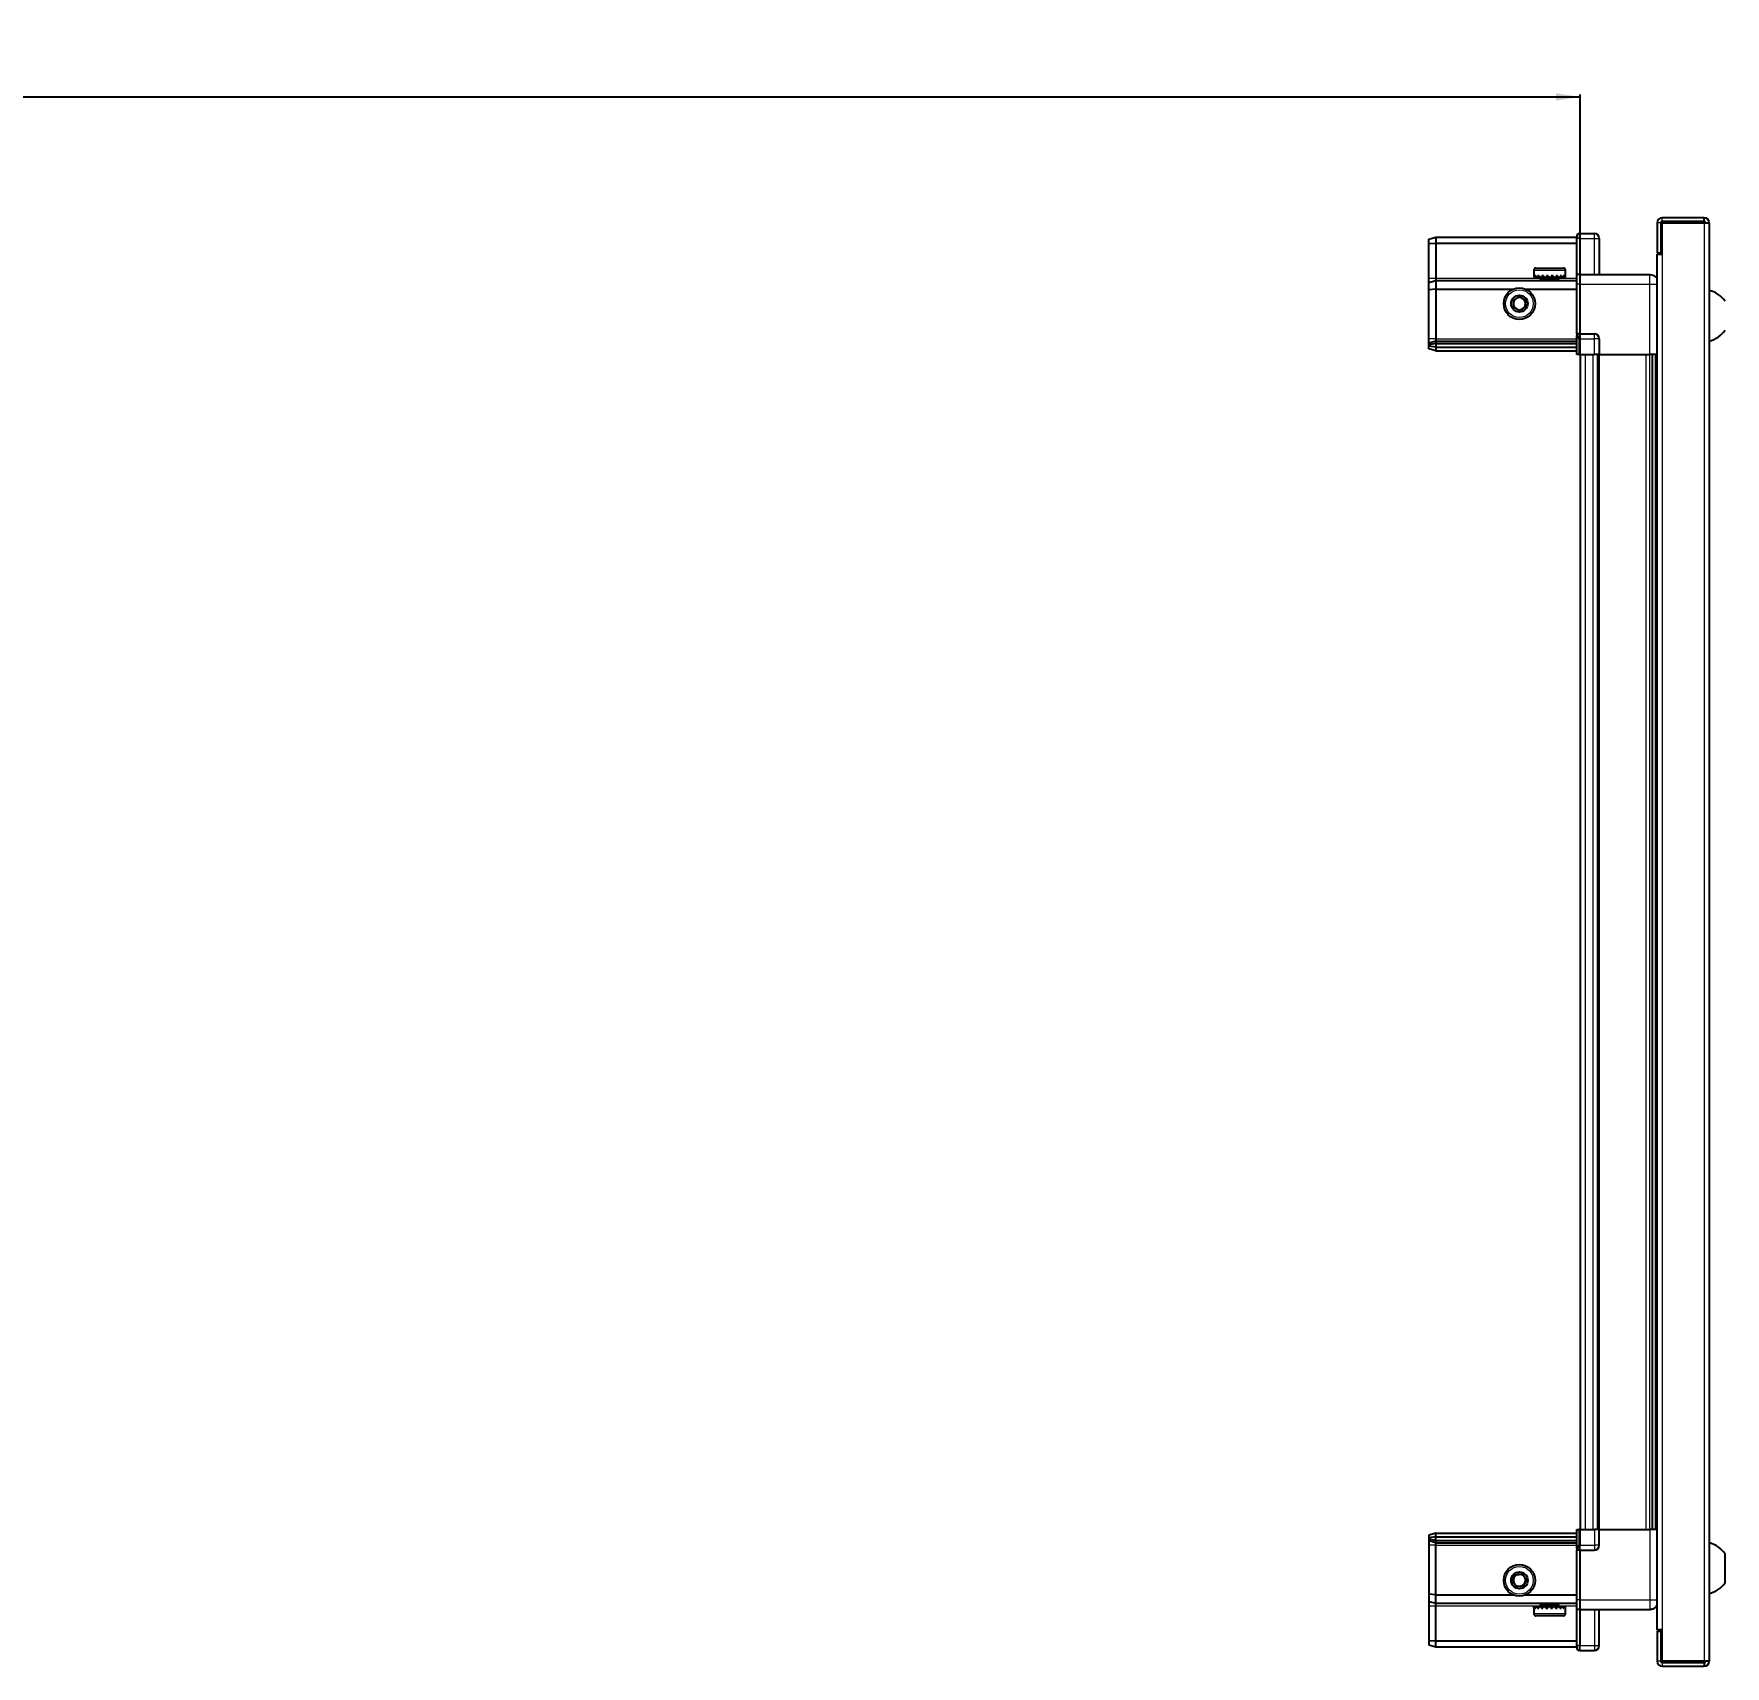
# Model space of a CAD drawing. Header units: millimetres. Extents: x 1021 to 3854, y -887 to 1579.
# Drawn here: x 2556 to 3255, y 843 to 1518 of the extents above; entities that cross this region are included whole.
import ezdxf

# ---------------------------------------------------------------- set-up
doc = ezdxf.new("R2010")
doc.units = ezdxf.units.MM
doc.layers.add('FORMAT', color=7, linetype='Continuous')
doc.styles.add('SLDTEXTSTYLE0', font='TXT', dxfattribs={"width": 0.75})
doc.dimstyles.new('SLDDIMSTYLE0', dxfattribs={"dimtxt": 20, "dimasz": 10, "dimexe": 0, "dimexo": 0.0625, "dimgap": 5, "dimtad": 2, "dimdec": 1, "dimrnd": 1e-09, "dimzin": 12, "dimdsep": 46, "dimtxsty": 'SLDTEXTSTYLE0', "dimsah": 1, "dimcen": 0.09, "dimadec": 0, "dimazin": 3, "dimtfac": 1, "dimtofl": 0, "dimtmove": 0, "dimatfit": 3, "dimfxl": 0, "dimfrac": 2, "dimtolj": 1, "dimtzin": 12, "dimarcsym": 0})

# ---------------------------------------------------------------- blocks, each defined once
blk = doc.blocks.new('_D_4')
at = {"layer": 'FORMAT'}
for p, q in [((1695.13, 1385.67), (1695.13, 1493.16)), ((1695.13, 1492.16), (3195.13, 1492.16)), ((3195.13, 1385.67), (3195.13, 1493.16))]:
    blk.add_line(p, q, dxfattribs=at)
for points in [[(1695.13, 1492.16), (1705.13, 1490.63), (1705.13, 1493.7)], [(3195.13, 1492.16), (3185.13, 1493.7), (3185.13, 1490.63)]]:
    blk.add_solid(points, dxfattribs=at)
at = {"layer": 'FORMAT', "insert": (2415.58, 1517.95), "char_height": 20, "attachment_point": 1, "style": 'SLDTEXTSTYLE0'}
blk.add_mtext('1500', dxfattribs=at)

msp = doc.modelspace()

# ---------------------------------------------------------------- linework, layer by layer
at = {"color": 7, "linetype": 'Continuous', "lineweight": 25}
for p, q in [((3246.38, 1442.16), (3229.08, 1442.16)), ((3246.38, 1440.66), (3246.38, 1442.16)), ((3132.48, 1433.36), (3135.48, 1434.16)), ((3135.48, 1434.16), (3135.48, 1431.66)), ((3135.48, 1434.16), (3193.78, 1434.16)), ((3194.65, 1435.66), (3193.78, 1435.16)), ((3194.65, 1435.66), (3193.78, 1435.16)), ((3193.78, 1435.16), (3193.78, 1433.66)), ((3194.98, 1435.66), (3194.65, 1435.66)), ((3194.98, 1435.66), (3194.65, 1435.66)), ((3194.98, 1435.66), (3194.98, 1435.66)), ((3194.98, 1433.66), (3194.98, 1435.66)), ((3194.98, 1435.66), (3200.98, 1435.66)), ((3226.98, 1440.06), (3226.98, 1427.66)), ((3228.48, 1440.06), (3228.48, 1427.66)), ((3228.98, 1427.16), (3228.98, 1440.06)), ((3228.98, 1440.06), (3246.38, 1440.06)), ((3246.38, 1440.66), (3229.08, 1440.66)), ((3246.38, 1440.06), (3248.48, 1440.06)), ((3248.48, 1440.06), (3248.48, 845.26)), ((3132.48, 1431.51), (3132.48, 1433.36)), ((3132.48, 1431.51), (3135.48, 1431.66)), ((3132.48, 1417.16), (3132.48, 1431.51)), ((3135.48, 1431.66), (3135.48, 1417.16)), ((3135.48, 1431.66), (3193.78, 1431.66)), ((3193.78, 1418.86), (3193.78, 1433.66)), ((3194.98, 1433.66), (3194.98, 1418.86)), ((3202.98, 1433.66), (3202.98, 1418.66)), ((3226.88, 1427.16), (3226.88, 858.16)), ((3226.88, 1427.16), (3228.98, 1427.16)), ((3226.98, 1427.66), (3228.48, 1427.66)), ((3175.98, 1420.56), (3175.98, 1417.66)), ((3176.78, 1421.36), (3188.18, 1421.36)), ((3188.98, 1417.66), (3188.98, 1420.56)), ((3132.48, 1415.36), (3132.48, 1417.16)), ((3132.48, 1415.36), (3135.48, 1416.16)), ((3132.48, 1412.33), (3132.48, 1415.36)), ((3135.48, 1417.16), (3135.48, 1416.16)), ((3135.48, 1416.16), (3135.48, 1412.66)), ((3135.48, 1416.16), (3193.78, 1416.16)), ((3175.98, 1417.66), (3176.02, 1417.66)), ((3176.14, 1418.16), (3176.02, 1418.16)), ((3176.02, 1418.16), (3176.02, 1417.66)), ((3176.02, 1417.66), (3176.14, 1417.66)), ((3176.14, 1418.16), (3176.14, 1417.66)), ((3176.14, 1417.66), (3176.55, 1417.66)), ((3176.89, 1418.16), (3176.55, 1418.16)), ((3176.55, 1418.16), (3176.55, 1417.66)), ((3176.55, 1417.66), (3176.89, 1417.66)), ((3176.89, 1418.16), (3176.89, 1417.66)), ((3176.89, 1417.66), (3177.66, 1417.66)), ((3178.19, 1418.16), (3177.66, 1418.16)), ((3177.66, 1418.16), (3177.66, 1417.66)), ((3177.66, 1417.66), (3178.19, 1417.66)), ((3178.08, 1417.66), (3178.08, 1417.56)), ((3178.08, 1417.56), (3186.88, 1417.56)), ((3178.19, 1418.16), (3178.19, 1417.66)), ((3178.19, 1417.66), (3179.25, 1417.66)), ((3178.48, 1417.16), (3179.17, 1416.68)), ((3178.48, 1417.16), (3186.48, 1417.16)), ((3179.17, 1416.68), (3178.48, 1416.2)), ((3178.48, 1416.2), (3178.48, 1416.16)), ((3178.48, 1416.2), (3186.48, 1416.2)), ((3179.17, 1416.68), (3185.79, 1416.68)), ((3179.91, 1418.16), (3179.25, 1418.16)), ((3179.25, 1418.16), (3179.25, 1417.66)), ((3179.25, 1417.66), (3179.91, 1417.66)), ((3179.91, 1418.16), (3179.91, 1417.66)), ((3179.91, 1417.66), (3181.15, 1417.66)), ((3181.88, 1418.16), (3181.15, 1418.16)), ((3181.15, 1418.16), (3181.15, 1417.66)), ((3181.15, 1417.66), (3181.58, 1417.66)), ((3181.58, 1418.16), (3181.58, 1417.66)), ((3181.88, 1418.16), (3181.88, 1417.66)), ((3181.88, 1417.66), (3183.18, 1417.66)), ((3183.9, 1418.16), (3183.18, 1418.16)), ((3183.18, 1418.16), (3183.18, 1417.66)), ((3183.45, 1418.16), (3183.45, 1417.66)), ((3183.45, 1417.66), (3183.9, 1417.66)), ((3183.9, 1418.16), (3183.9, 1417.66)), ((3183.9, 1417.66), (3185.14, 1417.66)), ((3185.8, 1418.16), (3185.14, 1418.16)), ((3185.14, 1418.16), (3185.14, 1417.66)), ((3185.14, 1417.66), (3185.8, 1417.66)), ((3185.79, 1416.68), (3186.48, 1417.16)), ((3186.48, 1416.2), (3185.79, 1416.68)), ((3185.8, 1418.16), (3185.8, 1417.66)), ((3185.8, 1417.66), (3186.84, 1417.66)), ((3186.48, 1416.16), (3186.48, 1416.2)), ((3187.36, 1418.16), (3186.84, 1418.16)), ((3186.84, 1418.16), (3186.84, 1417.66)), ((3186.84, 1417.66), (3187.36, 1417.66)), ((3186.88, 1417.56), (3186.88, 1417.66)), ((3187.36, 1418.16), (3187.36, 1417.66)), ((3187.36, 1417.66), (3188.12, 1417.66)), ((3188.45, 1418.16), (3188.12, 1418.16)), ((3188.12, 1418.16), (3188.12, 1417.66)), ((3188.12, 1417.66), (3188.45, 1417.66)), ((3188.45, 1418.16), (3188.45, 1417.66)), ((3188.45, 1417.66), (3188.84, 1417.66)), ((3188.95, 1418.16), (3188.84, 1418.16)), ((3188.84, 1418.16), (3188.84, 1417.66)), ((3188.84, 1417.66), (3188.95, 1417.66)), ((3188.95, 1418.16), (3188.95, 1417.66)), ((3188.95, 1417.66), (3188.98, 1417.66)), ((3193.78, 1418.66), (3193.78, 1418.86)), ((3194.98, 1418.66), (3193.78, 1418.66)), ((3193.78, 1414.66), (3193.78, 1418.66)), ((3193.78, 1394.36), (3193.78, 1414.66)), ((3194.98, 1418.86), (3194.98, 1418.66)), ((3194.98, 1418.66), (3194.98, 1414.66)), ((3194.98, 1418.66), (3223.98, 1418.66)), ((3194.98, 1414.66), (3194.98, 1394.36)), ((3135.48, 1412.66), (3132.48, 1412.33)), ((3132.48, 1392.16), (3132.48, 1412.33)), ((3135.48, 1412.66), (3135.48, 1392.16)), ((3135.48, 1412.66), (3167.48, 1412.66)), ((3172.48, 1412.66), (3193.78, 1412.66)), ((3132.48, 1390.36), (3132.48, 1392.16)), ((3135.48, 1392.16), (3135.48, 1391.16)), ((3193.78, 1394.16), (3193.78, 1394.36)), ((3194.98, 1394.16), (3193.78, 1394.16)), ((3193.78, 1394.16), (3193.78, 1393.49)), ((3193.78, 1385.66), (3193.78, 1393.49)), ((3194.65, 1392.16), (3194.65, 1385.66)), ((3194.98, 1394.36), (3194.98, 1394.16)), ((3194.98, 1392.16), (3194.98, 1394.16)), ((3194.98, 1392.16), (3194.98, 1394.16)), ((3194.98, 1394.16), (3200.98, 1394.16)), ((3194.98, 1392.16), (3194.98, 1385.66)), ((3202.98, 1392.16), (3202.98, 1385.66)), ((3135.48, 1391.16), (3132.48, 1390.36)), ((3132.48, 1389.62), (3132.48, 1390.36)), ((3135.48, 1390.16), (3132.48, 1389.62)), ((3132.48, 1389.12), (3132.48, 1389.62)), ((3132.48, 1387.97), (3132.48, 1389.12)), ((3135.48, 1388.66), (3132.48, 1389.12)), ((3135.48, 1387.16), (3132.48, 1387.97)), ((3135.48, 1391.16), (3135.48, 1390.16)), ((3135.48, 1391.16), (3193.78, 1391.16)), ((3135.48, 1390.16), (3135.48, 1388.66)), ((3135.48, 1390.16), (3193.78, 1390.16)), ((3135.48, 1388.66), (3193.78, 1388.66)), ((3135.48, 1388.66), (3135.48, 1387.16)), ((3135.48, 1387.16), (3193.78, 1387.16)), ((3194.65, 1385.66), (3193.78, 1385.66)), ((3194.98, 1385.66), (3194.65, 1385.66)), ((3194.98, 1385.66), (3200.98, 1385.66)), ((3195.13, 1385.66), (3195.13, 899.66)), ((3202.98, 1385.66), (3200.98, 1385.66)), ((3202.33, 1385.66), (3202.33, 899.66)), ((3202.98, 1385.66), (3223.98, 1385.66)), ((3225.01, 899.66), (3225.01, 1385.66)), ((3225.04, 899.66), (3225.04, 1385.66)), ((3226.83, 1385.66), (3226.83, 899.66)), ((3135.48, 898.16), (3132.48, 897.36)), ((3132.48, 897.36), (3132.48, 896.21)), ((3135.48, 896.66), (3132.48, 896.21)), ((3132.48, 896.21), (3132.48, 895.71)), ((3135.48, 895.16), (3132.48, 895.71)), ((3132.48, 895.71), (3132.48, 894.97)), ((3135.48, 896.66), (3135.48, 898.16)), ((3135.48, 898.16), (3193.78, 898.16)), ((3135.48, 896.66), (3193.78, 896.66)), ((3135.48, 895.16), (3135.48, 896.66)), ((3193.78, 891.84), (3193.78, 899.66)), ((3193.78, 899.66), (3194.65, 899.66)), ((3194.65, 899.66), (3194.65, 899.66)), ((3194.65, 899.66), (3194.65, 893.16)), ((3194.98, 899.66), (3194.65, 899.66)), ((3194.98, 899.66), (3194.98, 893.16)), ((3194.98, 899.66), (3194.98, 899.66)), ((3194.98, 899.66), (3194.98, 893.16)), ((3194.98, 899.66), (3200.98, 899.66)), ((3202.98, 899.66), (3200.98, 899.66)), ((3202.98, 893.16), (3202.98, 899.66)), ((3202.98, 899.66), (3223.98, 899.66)), ((3135.48, 894.16), (3132.48, 894.97)), ((3132.48, 894.97), (3132.48, 893.16)), ((3132.48, 893.16), (3132.48, 873)), ((3135.48, 895.16), (3193.78, 895.16)), ((3135.48, 894.16), (3135.48, 895.16)), ((3135.48, 894.16), (3193.78, 894.16)), ((3135.48, 893.16), (3135.48, 894.16)), ((3135.48, 872.66), (3135.48, 893.16)), ((3193.78, 891.84), (3193.78, 891.16)), ((3194.98, 891.16), (3193.78, 891.16)), ((3193.78, 890.96), (3193.78, 891.16)), ((3193.78, 870.66), (3193.78, 890.96)), ((3194.98, 891.16), (3194.98, 893.16)), ((3194.98, 891.16), (3194.98, 890.96)), ((3194.98, 891.16), (3200.98, 891.16)), ((3194.98, 890.96), (3194.98, 870.66)), ((3255.08, 877.66), (3255.08, 889.66)), ((3135.48, 872.66), (3132.48, 873)), ((3132.48, 873), (3132.48, 869.97)), ((3132.48, 869.97), (3135.48, 869.16)), ((3132.48, 869.97), (3132.48, 868.16)), ((3132.48, 868.16), (3132.48, 853.82)), ((3135.48, 872.66), (3167.48, 872.66)), ((3135.48, 869.16), (3135.48, 872.66)), ((3135.48, 869.16), (3193.78, 869.16)), ((3135.48, 868.16), (3135.48, 869.16)), ((3135.48, 853.66), (3135.48, 868.16)), ((3172.48, 872.66), (3193.78, 872.66)), ((3175.98, 867.66), (3175.98, 864.76)), ((3176, 867.66), (3175.98, 867.66)), ((3176, 867.16), (3176, 867.66)), ((3176.1, 867.66), (3176, 867.66)), ((3176.1, 867.16), (3176.1, 867.66)), ((3176.47, 867.66), (3176.1, 867.66)), ((3176.47, 867.16), (3176.47, 867.66)), ((3176.79, 867.66), (3176.47, 867.66)), ((3176.79, 867.16), (3176.79, 867.66)), ((3177.53, 867.66), (3176.79, 867.66)), ((3177.53, 867.16), (3177.53, 867.66)), ((3178.04, 867.66), (3177.53, 867.66)), ((3178.04, 867.16), (3178.04, 867.66)), ((3179.07, 867.66), (3178.04, 867.66)), ((3178.08, 867.76), (3178.08, 867.66)), ((3186.88, 867.76), (3178.08, 867.76)), ((3178.48, 869.16), (3178.48, 869.13)), ((3178.48, 869.13), (3179.17, 868.65)), ((3186.48, 869.13), (3178.48, 869.13)), ((3179.17, 868.65), (3178.48, 868.16)), ((3186.48, 868.16), (3178.48, 868.16)), ((3179.07, 867.16), (3179.07, 867.66)), ((3179.72, 867.66), (3179.07, 867.66)), ((3185.79, 868.65), (3179.17, 868.65)), ((3179.72, 867.16), (3179.72, 867.66)), ((3180.95, 867.66), (3179.72, 867.66)), ((3180.95, 867.16), (3180.95, 867.66)), ((3181.44, 867.66), (3180.95, 867.66)), ((3181.44, 867.16), (3181.44, 867.66)), ((3181.68, 867.16), (3181.68, 867.66)), ((3182.98, 867.66), (3181.68, 867.66)), ((3182.98, 867.16), (3182.98, 867.66)), ((3183.31, 867.16), (3183.31, 867.66)), ((3183.71, 867.66), (3183.31, 867.66)), ((3183.71, 867.16), (3183.71, 867.66)), ((3184.95, 867.66), (3183.71, 867.66)), ((3184.95, 867.16), (3184.95, 867.66)), ((3185.62, 867.66), (3184.95, 867.66)), ((3185.62, 867.16), (3185.62, 867.66)), ((3186.69, 867.66), (3185.62, 867.66)), ((3185.79, 868.65), (3186.48, 869.13)), ((3186.48, 868.16), (3185.79, 868.65)), ((3186.48, 869.13), (3186.48, 869.16)), ((3186.69, 867.16), (3186.69, 867.66)), ((3187.23, 867.66), (3186.69, 867.66)), ((3186.88, 867.66), (3186.88, 867.76)), ((3187.23, 867.16), (3187.23, 867.66)), ((3188.02, 867.66), (3187.23, 867.66)), ((3188.02, 867.16), (3188.02, 867.66)), ((3188.37, 867.66), (3188.02, 867.66)), ((3188.37, 867.16), (3188.37, 867.66)), ((3188.8, 867.66), (3188.37, 867.66)), ((3188.8, 867.16), (3188.8, 867.66)), ((3188.93, 867.66), (3188.8, 867.66)), ((3188.93, 867.16), (3188.93, 867.66)), ((3188.98, 867.66), (3188.93, 867.66)), ((3188.98, 864.76), (3188.98, 867.66)), ((3193.78, 866.66), (3193.78, 870.66)), ((3194.98, 870.66), (3194.98, 866.66)), ((3176, 867.16), (3176.1, 867.16)), ((3176.47, 867.16), (3176.79, 867.16)), ((3188.18, 863.96), (3176.78, 863.96)), ((3177.53, 867.16), (3178.04, 867.16)), ((3179.07, 867.16), (3179.72, 867.16)), ((3180.95, 867.16), (3181.68, 867.16)), ((3182.98, 867.16), (3183.71, 867.16)), ((3184.95, 867.16), (3185.62, 867.16)), ((3186.69, 867.16), (3187.23, 867.16)), ((3188.02, 867.16), (3188.37, 867.16)), ((3188.8, 867.16), (3188.93, 867.16)), ((3194.98, 866.66), (3193.78, 866.66)), ((3193.78, 866.46), (3193.78, 866.66)), ((3193.78, 851.66), (3193.78, 866.46)), ((3194.98, 866.66), (3194.98, 866.46)), ((3194.98, 866.66), (3223.98, 866.66)), ((3194.98, 866.46), (3194.98, 851.66)), ((3194.98, 866.46), (3194.98, 851.66)), ((3202.98, 851.66), (3202.98, 866.66)), ((3132.48, 853.82), (3135.48, 853.66)), ((3132.48, 853.82), (3132.48, 851.97)), ((3135.48, 853.66), (3193.78, 853.66)), ((3135.48, 851.16), (3135.48, 853.66)), ((3228.98, 858.16), (3226.88, 858.16)), ((3226.98, 857.66), (3226.98, 845.26)), ((3226.98, 857.66), (3228.48, 857.66)), ((3228.48, 857.66), (3228.48, 845.26)), ((3228.98, 845.26), (3228.98, 858.16)), ((3132.48, 851.97), (3135.48, 851.16)), ((3135.48, 851.16), (3193.78, 851.16)), ((3193.78, 851.66), (3193.78, 850.16)), ((3193.78, 850.16), (3194.65, 849.66)), ((3194.98, 849.66), (3194.65, 849.66)), ((3194.98, 849.66), (3194.98, 851.66)), ((3194.98, 849.66), (3200.98, 849.66)), ((3246.38, 845.26), (3228.98, 845.26)), ((3229.08, 844.66), (3246.38, 844.66)), ((3229.08, 843.16), (3246.38, 843.16)), ((3248.48, 845.26), (3246.38, 845.26)), ((3246.38, 844.66), (3246.38, 843.16))]:
    msp.add_line(p, q, dxfattribs=at)
at = {"color": 8, "linetype": 'Continuous', "lineweight": 18}
for p, q in [((3229.08, 1440.66), (3229.08, 1442.16)), ((3200.98, 1433.66), (3200.98, 1435.66)), ((3228.48, 1440.06), (3226.98, 1440.06)), ((3246.38, 1440.06), (3246.38, 845.26)), ((3194.98, 1433.66), (3193.78, 1433.66)), ((3194.98, 1433.66), (3200.98, 1433.66)), ((3200.98, 1418.66), (3200.98, 1433.66)), ((3200.98, 1433.66), (3202.98, 1433.66)), ((3228.98, 1427.16), (3228.98, 858.16)), ((3175.98, 1420.56), (3188.98, 1420.56)), ((3132.48, 1417.16), (3135.48, 1417.16)), ((3135.48, 1417.16), (3178.48, 1417.16)), ((3186.48, 1417.16), (3193.78, 1417.16)), ((3193.78, 1418.86), (3194.98, 1418.86)), ((3194.98, 1414.66), (3193.78, 1414.66)), ((3194.98, 1414.66), (3223.98, 1414.66)), ((3223.98, 1385.66), (3223.98, 1414.66)), ((3135.48, 1392.16), (3132.48, 1392.16)), ((3135.48, 1392.16), (3193.78, 1392.16)), ((3193.78, 1394.36), (3194.98, 1394.36)), ((3194.98, 1392.16), (3194.65, 1392.16)), ((3194.98, 1392.16), (3200.98, 1392.16)), ((3200.98, 1392.16), (3200.98, 1394.16)), ((3200.98, 1385.66), (3200.98, 1392.16)), ((3202.98, 1392.16), (3200.98, 1392.16)), ((3197.13, 1385.66), (3197.13, 899.66)), ((3200.33, 1385.66), (3200.33, 899.66)), ((3202.98, 1385.66), (3202.98, 899.66)), ((3222.39, 899.66), (3222.39, 1385.66)), ((3223.8, 1385.66), (3223.8, 899.66)), ((3226.25, 899.66), (3226.25, 1385.66)), ((3194.98, 899.66), (3194.65, 899.66)), ((3200.98, 899.66), (3200.98, 893.16)), ((3223.98, 899.66), (3223.98, 870.66)), ((3135.48, 893.16), (3132.48, 893.16)), ((3135.48, 893.16), (3193.78, 893.16)), ((3194.98, 890.96), (3193.78, 890.96)), ((3194.98, 893.16), (3194.65, 893.16)), ((3194.98, 893.16), (3200.98, 893.16)), ((3202.98, 893.16), (3200.98, 893.16)), ((3200.98, 893.16), (3200.98, 891.16)), ((3132.48, 868.16), (3135.48, 868.16)), ((3135.48, 868.16), (3178.48, 868.16)), ((3186.48, 868.16), (3193.78, 868.16)), ((3194.98, 870.66), (3193.78, 870.66)), ((3194.98, 870.66), (3223.98, 870.66)), ((3188.98, 864.76), (3175.98, 864.76)), ((3194.98, 866.46), (3193.78, 866.46)), ((3200.98, 866.66), (3200.98, 851.66)), ((3194.98, 851.66), (3193.78, 851.66)), ((3194.98, 851.66), (3200.98, 851.66)), ((3200.98, 851.66), (3202.98, 851.66)), ((3200.98, 851.66), (3200.98, 849.66)), ((3228.48, 845.26), (3226.98, 845.26)), ((3229.08, 844.66), (3229.08, 843.16))]:
    msp.add_line(p, q, dxfattribs=at)
at = {"color": 7, "linetype": 'Continuous', "lineweight": 25}
for centre, radius in [((3169.98, 1406.66), 6.5), ((3169.98, 1406.66), 3.46), ((3169.98, 878.66), 6.5), ((3169.98, 878.66), 3.46)]:
    msp.add_circle(centre, radius, dxfattribs=at)
at = {"color": 8, "linetype": 'Continuous', "lineweight": 18}
for centre in [(3169.98, 1406.66), (3169.98, 878.66)]:
    msp.add_circle(centre, 5.7, dxfattribs=at)
at = {"color": 7, "linetype": 'Continuous', "lineweight": 25}
for centre, radius, start, end in [((3229.08, 1440.06), 2.1, 90, 180), ((3246.38, 1440.06), 2.1, 0, 90), ((3200.98, 1433.66), 2, 360, 90), ((3229.08, 1440.06), 0.6, 90, 180), ((3246.38, 1440.06), 0.6, 0, 90), ((3176.78, 1420.56), 0.8, 90, 180), ((3188.18, 1420.56), 0.8, 0, 90), ((3178.08, 1417.16), 0.4, 0, 90), ((3186.88, 1417.16), 0.4, 90, 180), ((3169.98, 1406.66), 2.5, 120.74103, 180.74103), ((3169.98, 1406.66), 2.5, 180.74103, 240.74103), ((3169.98, 1406.66), 2.5, 60.74103, 120.74103), ((3169.98, 1406.66), 2.5, 0.74103, 60.74103), ((3169.98, 1406.66), 2.5, 300.74103, 0.74103), ((3245.46, 1400.64), 11.91, 36.1266, 75.29965), ((3169.98, 1406.66), 2.5, 240.74103, 300.74103), ((3200.98, 1392.16), 2, 0, 90), ((3245.46, 1402.69), 11.91, 284.70035, 323.8734), ((3200.98, 893.16), 2, 270, 0), ((3245.46, 882.64), 11.91, 36.1266, 75.29965), ((3169.98, 878.66), 2.5, 155.91157, 215.91157), ((3169.98, 878.66), 2.5, 95.91157, 155.91157), ((3169.98, 878.66), 2.5, 215.91157, 275.91157), ((3169.98, 878.66), 2.5, 35.91157, 95.91157), ((3169.98, 878.66), 2.5, 275.91157, 335.91157), ((3169.98, 878.66), 2.5, 335.91157, 35.91157), ((3245.46, 884.69), 11.91, 284.70035, 323.8734), ((3178.08, 868.16), 0.4, 270, 360), ((3186.88, 868.16), 0.4, 180, 270), ((3176.78, 864.76), 0.8, 180, 270), ((3188.18, 864.76), 0.8, 270, 360), ((3200.98, 851.66), 2, 270, 0), ((3229.08, 845.26), 2.1, 180, 270), ((3229.08, 845.26), 0.6, 180, 270), ((3246.38, 845.26), 2.1, 270, 0), ((3246.38, 845.26), 0.6, 270, 0)]:
    msp.add_arc(centre, radius, start, end, dxfattribs=at)
for centre, start_param, end_param in [((3191.19, 1392.16), 0, 0.722734), ((3191.19, 893.16), 5.560451, 6.283185)]:
    msp.add_ellipse(centre, major_axis=(3.46, 0), ratio=0.57735, start_param=start_param, end_param=end_param, dxfattribs=at)
for points, knots in [([(3223.98, 1418.66), (3224.42, 1418.62), (3225.1, 1418.55), (3225.91, 1418.11), (3226.47, 1417.67), (3226.75, 1417.3), (3226.88, 1417.12)], [0, 0, 0, 0, 0.3842982, 0.5911726, 0.8024372, 1, 1, 1, 1]), ([(3167.46, 1408.07), (3167.91, 1408.34), (3168.74, 1408.83), (3169.56, 1409.32), (3169.95, 1409.55)], [0, 0, 0, 0, 0.534686, 1, 1, 1, 1]), ([(3167.5, 1405.19), (3167.5, 1405.31), (3167.49, 1405.91), (3167.48, 1406.91), (3167.47, 1407.73), (3167.46, 1408.07)], [0, 0, 0, 0, 0.133125, 0.637099, 1, 1, 1, 1]), ([(3169.95, 1409.55), (3170.4, 1409.3), (3171.24, 1408.83), (3172.07, 1408.36), (3172.46, 1408.14)], [0, 0, 0, 0, 0.534686, 1, 1, 1, 1]), ([(3172.46, 1408.14), (3172.47, 1407.8), (3172.48, 1406.97), (3172.49, 1405.98), (3172.5, 1405.38), (3172.5, 1405.25)], [0, 0, 0, 0, 0.3629006, 0.8668753, 1, 1, 1, 1]), ([(3170.02, 1403.78), (3169.57, 1404.03), (3168.73, 1404.5), (3167.89, 1404.97), (3167.5, 1405.19)], [0, 0, 0, 0, 0.5346859, 1, 1, 1, 1]), ([(3172.5, 1405.25), (3172.06, 1404.99), (3171.23, 1404.5), (3170.4, 1404.01), (3170.02, 1403.78)], [0, 0, 0, 0, 0.534686, 1, 1, 1, 1]), ([(3226.83, 1385.66), (3226.8, 1385.66), (3226.58, 1385.66), (3225.86, 1385.66), (3224.89, 1385.66), (3224.24, 1385.66), (3223.98, 1385.66)], [0, 0, 0, 0, 0.071707, 0.420979, 0.770251, 1, 1, 1, 1]), ([(3226.83, 899.66), (3226.8, 899.66), (3226.58, 899.66), (3225.86, 899.66), (3224.89, 899.66), (3224.24, 899.66), (3223.98, 899.66)], [0, 0, 0, 0, 0.0717073, 0.4209791, 0.7702508, 1, 1, 1, 1]), ([(3167.11, 878.37), (3167.32, 878.84), (3167.72, 879.72), (3168.11, 880.59), (3168.29, 881)], [0, 0, 0, 0, 0.534686, 1, 1, 1, 1]), ([(3168.81, 876.03), (3168.5, 876.45), (3167.94, 877.23), (3167.37, 878.01), (3167.11, 878.37)], [0, 0, 0, 0, 0.5346859, 1, 1, 1, 1]), ([(3168.29, 881), (3168.63, 881.04), (3169.45, 881.12), (3170.44, 881.22), (3171.04, 881.29), (3171.16, 881.3)], [0, 0, 0, 0, 0.3629006, 0.8668753, 1, 1, 1, 1]), ([(3171.68, 876.33), (3171.55, 876.31), (3170.96, 876.25), (3169.97, 876.15), (3169.15, 876.06), (3168.81, 876.03)], [0, 0, 0, 0, 0.133125, 0.637099, 1, 1, 1, 1]), ([(3171.16, 881.3), (3171.46, 880.88), (3172.03, 880.1), (3172.59, 879.32), (3172.85, 878.96)], [0, 0, 0, 0, 0.5346859, 1, 1, 1, 1]), ([(3172.85, 878.96), (3172.64, 878.49), (3172.25, 877.61), (3171.86, 876.73), (3171.68, 876.33)], [0, 0, 0, 0, 0.534686, 1, 1, 1, 1]), ([(3223.98, 866.66), (3224.42, 866.71), (3225.1, 866.78), (3225.91, 867.22), (3226.47, 867.66), (3226.75, 868.03), (3226.88, 868.21)], [0, 0, 0, 0, 0.384298, 0.591173, 0.802437, 1, 1, 1, 1])]:
    msp.add_open_spline(points, degree=3, knots=knots, dxfattribs=at)
at = {"color": 8, "linetype": 'Continuous', "lineweight": 18}
for points in [[(3223.98, 1414.66), (3223.98, 1415.19), (3223.98, 1416.24), (3223.98, 1417.56), (3223.98, 1418.48), (3223.98, 1418.6), (3223.98, 1418.66)], [(3223.98, 870.66), (3223.98, 870.14), (3223.98, 869.09), (3223.98, 867.77), (3223.98, 866.84), (3223.98, 866.72), (3223.98, 866.66)]]:
    msp.add_open_spline(points, degree=3, dxfattribs=at)
for points in [[(3223.98, 1414.66), (3224.42, 1414.66), (3225.1, 1414.66), (3225.91, 1414.66), (3226.47, 1414.66), (3226.75, 1414.66), (3226.88, 1414.66)], [(3223.98, 870.66), (3224.42, 870.66), (3225.1, 870.66), (3225.91, 870.66), (3226.47, 870.66), (3226.75, 870.66), (3226.88, 870.66)]]:
    msp.add_open_spline(points, degree=3, knots=[0, 0, 0, 0, 0.384298, 0.591173, 0.802437, 1, 1, 1, 1], dxfattribs=at)

# ---------------------------------------------------------------- dimensions: what is measured, and where the dimension line sits
at = {"layer": 'FORMAT'}
dim = msp.add_linear_dim(base=(3195.13, 1492.16), p1=(1695.13, 1385.66), p2=(3195.13, 1385.66), angle=0, dimstyle='SLDDIMSTYLE0', dxfattribs=at)
dim.commit()
dim.dimension.update_dxf_attribs({"geometry": '_D_4', "text_midpoint": (2445.13, 1492.16), "dimtype": 160})

doc.saveas('drawing.dxf')
